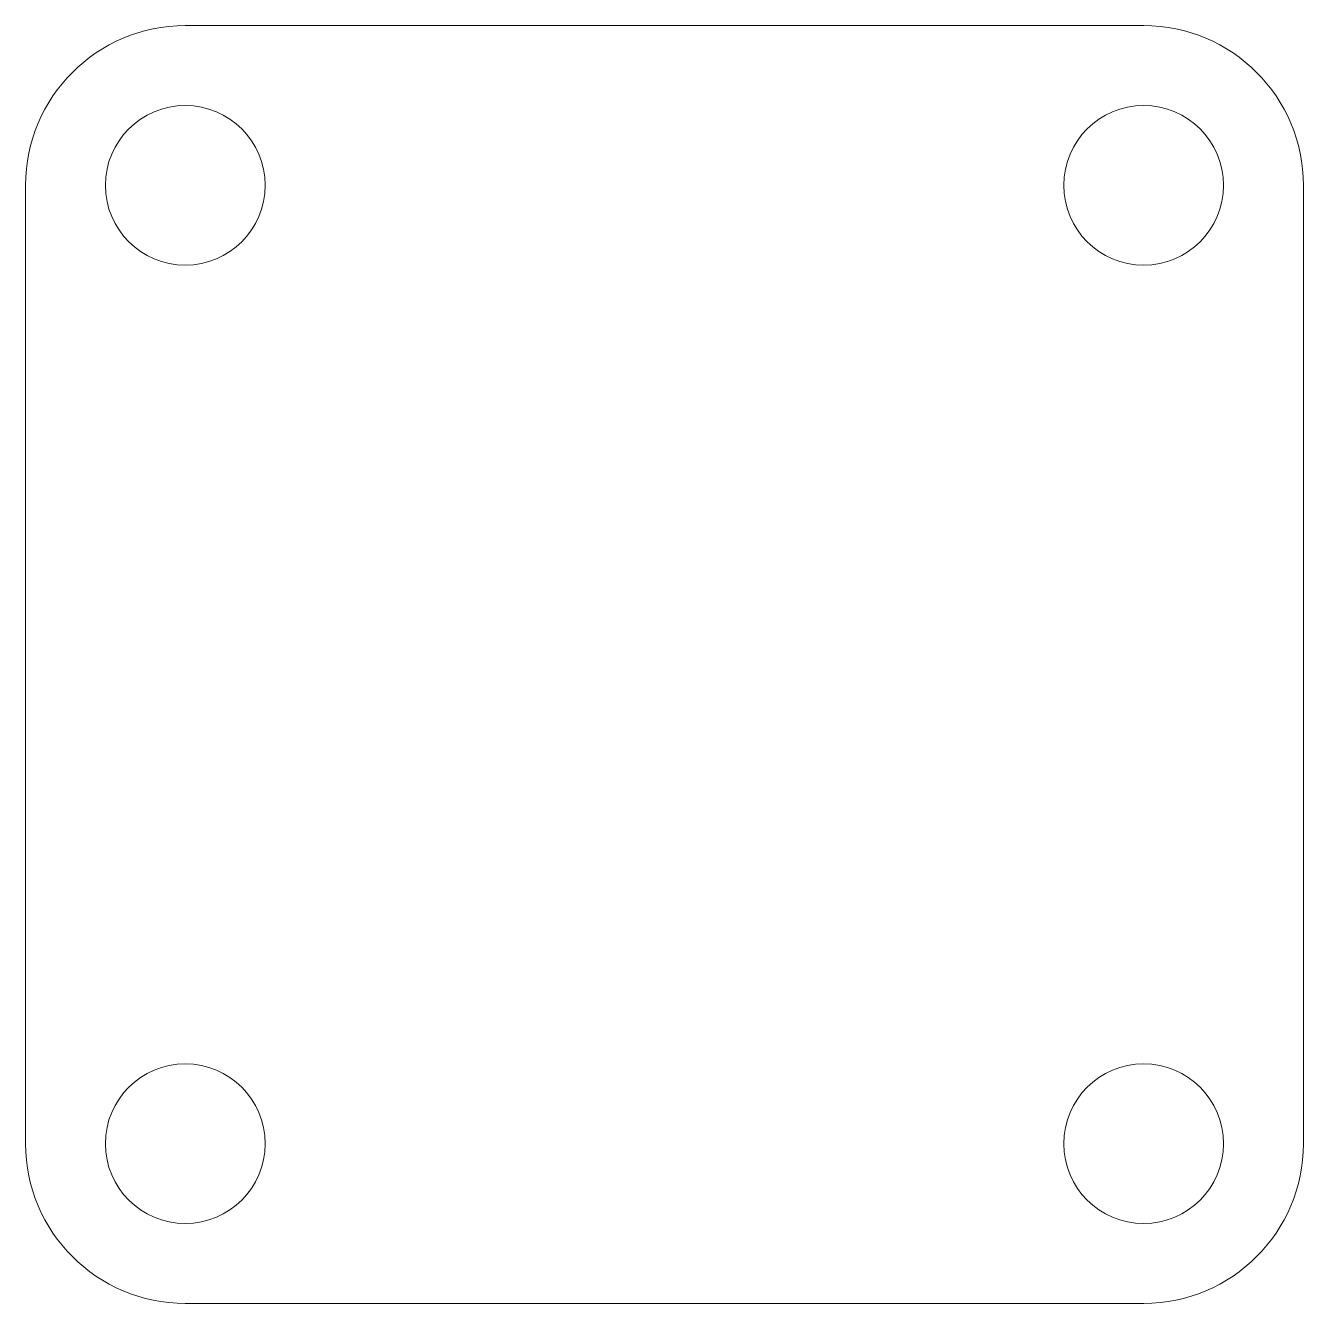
# Model space of a CAD drawing. Header units: inches. Extents: x 85.3 to 125.3, y 128.1 to 168.1.
import ezdxf

# ---------------------------------------------------------------- set-up
doc = ezdxf.new("R2010")
doc.units = ezdxf.units.IN
doc.header["$MEASUREMENT"] = 0
doc.layers.add('Layer 1', color=7, linetype='Continuous')

# ---------------------------------------------------------------- blocks, each defined once
blk = doc.blocks.new('block 2')
at = {"layer": 'Layer 1', "color": 179, "lineweight": 9, "true_color": 0x211e1f}
blk.add_open_spline([(125.253, 133.119), (125.253, 130.357), (123.014, 128.118), (120.253, 128.118), (120.253, 128.118), (90.253, 128.118), (90.253, 128.118), (87.491, 128.118), (85.253, 130.357), (85.253, 133.119), (85.253, 133.119), (85.253, 163.118), (85.253, 163.118), (85.253, 165.88), (87.491, 168.119), (90.253, 168.119), (90.253, 168.119), (120.253, 168.119), (120.253, 168.119), (123.014, 168.119), (125.253, 165.88), (125.253, 163.118), (125.253, 163.118), (125.253, 133.119), (125.253, 133.119)], degree=3, knots=[0, 0, 0, 0, 1, 1, 1, 2, 2, 2, 3, 3, 3, 4, 4, 4, 5, 5, 5, 6, 6, 6, 7, 7, 7, 8, 8, 8, 8], dxfattribs=at)
blk = doc.blocks.new('block 3')
at = {"layer": 'Layer 1', "color": 179, "lineweight": 9, "true_color": 0x211e1f}
blk.add_open_spline([(122.75, 163.118), (122.75, 161.737), (121.631, 160.617), (120.25, 160.617), (118.869, 160.617), (117.75, 161.737), (117.75, 163.118), (117.75, 164.498), (118.869, 165.618), (120.25, 165.618), (121.631, 165.618), (122.75, 164.498), (122.75, 163.118)], degree=3, knots=[0, 0, 0, 0, 1, 1, 1, 2, 2, 2, 3, 3, 3, 4, 4, 4, 4], dxfattribs=at)
blk = doc.blocks.new('block 4')
at = {"layer": 'Layer 1', "color": 179, "lineweight": 9, "true_color": 0x211e1f}
blk.add_open_spline([(92.752, 163.118), (92.752, 161.737), (91.632, 160.617), (90.251, 160.617), (88.871, 160.617), (87.752, 161.737), (87.752, 163.118), (87.752, 164.498), (88.871, 165.618), (90.251, 165.618), (91.632, 165.618), (92.752, 164.498), (92.752, 163.118)], degree=3, knots=[0, 0, 0, 0, 1, 1, 1, 2, 2, 2, 3, 3, 3, 4, 4, 4, 4], dxfattribs=at)
blk = doc.blocks.new('block 5')
at = {"layer": 'Layer 1', "color": 179, "lineweight": 9, "true_color": 0x211e1f}
blk.add_open_spline([(122.75, 133.119), (122.75, 131.738), (121.631, 130.619), (120.25, 130.619), (118.869, 130.619), (117.75, 131.738), (117.75, 133.119), (117.75, 134.499), (118.869, 135.618), (120.25, 135.618), (121.631, 135.618), (122.75, 134.499), (122.75, 133.119)], degree=3, knots=[0, 0, 0, 0, 1, 1, 1, 2, 2, 2, 3, 3, 3, 4, 4, 4, 4], dxfattribs=at)
blk = doc.blocks.new('block 6')
at = {"layer": 'Layer 1', "color": 179, "lineweight": 9, "true_color": 0x211e1f}
blk.add_open_spline([(92.752, 133.119), (92.752, 131.738), (91.632, 130.619), (90.251, 130.619), (88.871, 130.619), (87.752, 131.738), (87.752, 133.119), (87.752, 134.499), (88.871, 135.618), (90.251, 135.618), (91.632, 135.618), (92.752, 134.499), (92.752, 133.119)], degree=3, knots=[0, 0, 0, 0, 1, 1, 1, 2, 2, 2, 3, 3, 3, 4, 4, 4, 4], dxfattribs=at)

msp = doc.modelspace()

# ---------------------------------------------------------------- block references
at = {"layer": 'Layer 1'}
for name in ['block 2', 'block 4', 'block 3', 'block 6', 'block 5']:
    msp.add_blockref(name, (0, 0), dxfattribs=at)

doc.saveas('drawing.dxf')
